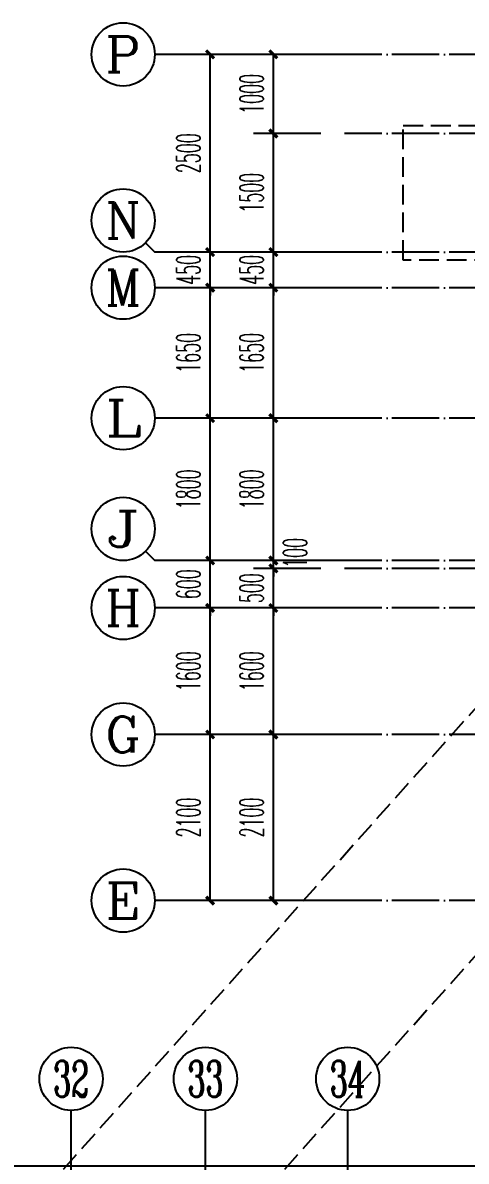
# Model space of a CAD drawing. Extents: x 27938 to 1507990, y 110129 to 923079.
# Drawn here: x 667895 to 673506, y 622791 to 637187 of the extents above; entities that cross this region are included whole.
import ezdxf
from ezdxf.enums import TextEntityAlignment as Align

# ---------------------------------------------------------------- set-up
doc = ezdxf.new("R2010")
doc.units = 0
doc.header["$LTSCALE"] = 1000
doc.header["$MEASUREMENT"] = 0
for name, pattern in [('#P_--_20B1_001_t3$0$DASH', [0.35, 0.25, -0.1]), ('__DASH', [0.35, 0.25, -0.1]), ('DOTE', [2.42, 2, -0.2, 0.02, -0.2])]:
    doc.linetypes.add(name, pattern=pattern)
for name, color, linetype in [('AXIS', 3, 'Continuous'), ('AXIS_TEXT', 7, 'Continuous'), ('DOTE', 1, 'Continuous'), ('STAIR', 2, 'Continuous')]:
    doc.layers.add(name, color=color, linetype=linetype)
doc.styles.add('_TCH_AXIS', font='COMPLEX', dxfattribs={"bigfont": 'GBCBIG'})
doc.styles.add('_TCH_DIM_T3', font='SIMPLEX.shx', dxfattribs={"width": 0.494118, "bigfont": 'GBCBIG.shx'})
doc.styles.add('COMPLEX', font='COMPLEX')
doc.dimstyles.new('_TCH_ARCH&&100', dxfattribs={"dimtxt": 297.5, "dimasz": 100, "dimexe": 250, "dimexo": 300, "dimgap": 126.25, "dimtad": 1, "dimdec": 0, "dimzin": 0, "dimdsep": 46, "dimtxsty": '_TCH_DIM_T3', "dimblk": 'ARCHTICK', "dimcen": 0.09, "dimclrt": 4, "dimazin": 2, "dimtfac": 1, "dimtdec": 0, "dimtix": 1, "dimtmove": 2, "dimatfit": 3, "dimfxl": 100, "dimtolj": 1, "dimtzin": 0, "dimarcsym": 0})

# ---------------------------------------------------------------- blocks, each defined once
blk = doc.blocks.new('_ArchTick')
at = {"color": 0, "linetype": 'ByBlock', "const_width": 0.4}
blk.add_lwpolyline([(-0.5, -0.5), (0.5, 0.5)], dxfattribs=at)
blk = doc.blocks.new('*D1324')
at = {"layer": 'AXIS', "color": 0, "lineweight": -2}
for p, q in [((-1044, -7700), (-2694, -7700)), ((-2444, -9800), (-2444, -7700)), ((-1044, -9800), (-2694, -9800))]:
    blk.add_line(p, q, dxfattribs=at)
at = {"layer": 'Defpoints', "color": 0}
for p in [(-2444, -7700), (-744, -7700), (-744, -9800)]:
    blk.add_point(p, dxfattribs=at)
at = {"layer": 'AXIS', "color": 0, "lineweight": -2, "xscale": 100, "yscale": 100, "zscale": 100}
for p, rotation in [((-2444, -7700), 90), ((-2444, -9800), 270)]:
    blk.add_blockref('_ArchTick', p, dxfattribs=dict(at, rotation=rotation))
at = {"layer": 'AXIS', "color": 4, "insert": (-2719, -8750), "char_height": 297.5, "attachment_point": 5, "rotation": 90, "style": '_TCH_DIM_T3'}
blk.add_mtext('\\A1;2100', dxfattribs=at)
blk = doc.blocks.new('*D1325')
at = {"layer": 'AXIS', "color": 0, "lineweight": -2}
for p, q in [((-1044, -6100), (-2694, -6100)), ((-2444, -7700), (-2444, -6100)), ((-1044, -7700), (-2694, -7700))]:
    blk.add_line(p, q, dxfattribs=at)
at = {"layer": 'Defpoints', "color": 0}
for p in [(-2444, -6100), (-744, -6100), (-744, -7700)]:
    blk.add_point(p, dxfattribs=at)
at = {"layer": 'AXIS', "color": 0, "lineweight": -2, "xscale": 100, "yscale": 100, "zscale": 100}
for p, rotation in [((-2444, -6100), 90), ((-2444, -7700), 270)]:
    blk.add_blockref('_ArchTick', p, dxfattribs=dict(at, rotation=rotation))
at = {"layer": 'AXIS', "color": 4, "insert": (-2719, -6900), "char_height": 297.5, "attachment_point": 5, "rotation": 90, "style": '_TCH_DIM_T3'}
blk.add_mtext('\\A1;1600', dxfattribs=at)
blk = doc.blocks.new('*D1326')
at = {"layer": 'AXIS', "color": 0, "lineweight": -2}
for p, q in [((-2444, -5500), (-2444, -5400)), ((-1044, -5500), (-2694, -5500)), ((-2444, -6100), (-2444, -5500)), ((-1044, -6100), (-2694, -6100)), ((-2444, -6100), (-2444, -6200))]:
    blk.add_line(p, q, dxfattribs=at)
at = {"layer": 'Defpoints', "color": 0}
for p in [(-2444, -5500), (-744, -5500), (-744, -6100)]:
    blk.add_point(p, dxfattribs=at)
at = {"layer": 'AXIS', "color": 0, "lineweight": -2, "xscale": 100, "yscale": 100, "zscale": 100}
for p, rotation in [((-2444, -5500), 270), ((-2444, -6100), 90)]:
    blk.add_blockref('_ArchTick', p, dxfattribs=dict(at, rotation=rotation))
at = {"layer": 'AXIS', "color": 4, "insert": (-2719, -5800), "char_height": 297.5, "attachment_point": 5, "rotation": 90, "style": '_TCH_DIM_T3'}
blk.add_mtext('\\A1;600', dxfattribs=at)
blk = doc.blocks.new('*D1327')
at = {"layer": 'AXIS', "color": 0, "lineweight": -2}
for p, q in [((-1044, -3700), (-2694, -3700)), ((-2444, -5500), (-2444, -3700)), ((-1044, -5500), (-2694, -5500))]:
    blk.add_line(p, q, dxfattribs=at)
at = {"layer": 'Defpoints', "color": 0}
for p in [(-2444, -3700), (-744, -3700), (-744, -5500)]:
    blk.add_point(p, dxfattribs=at)
at = {"layer": 'AXIS', "color": 0, "lineweight": -2, "xscale": 100, "yscale": 100, "zscale": 100}
for p, rotation in [((-2444, -3700), 90), ((-2444, -5500), 270)]:
    blk.add_blockref('_ArchTick', p, dxfattribs=dict(at, rotation=rotation))
at = {"layer": 'AXIS', "color": 4, "insert": (-2719, -4600), "char_height": 297.5, "attachment_point": 5, "rotation": 90, "style": '_TCH_DIM_T3'}
blk.add_mtext('\\A1;1800', dxfattribs=at)
blk = doc.blocks.new('*D1328')
at = {"layer": 'AXIS', "color": 0, "lineweight": -2}
for p, q in [((-1044, -2050), (-2694, -2050)), ((-2444, -3700), (-2444, -2050)), ((-1044, -3700), (-2694, -3700))]:
    blk.add_line(p, q, dxfattribs=at)
at = {"layer": 'Defpoints', "color": 0}
for p in [(-2444, -2050), (-744, -2050), (-744, -3700)]:
    blk.add_point(p, dxfattribs=at)
at = {"layer": 'AXIS', "color": 0, "lineweight": -2, "xscale": 100, "yscale": 100, "zscale": 100}
for p, rotation in [((-2444, -2050), 90), ((-2444, -3700), 270)]:
    blk.add_blockref('_ArchTick', p, dxfattribs=dict(at, rotation=rotation))
at = {"layer": 'AXIS', "color": 4, "insert": (-2719, -2875), "char_height": 297.5, "attachment_point": 5, "rotation": 90, "style": '_TCH_DIM_T3'}
blk.add_mtext('\\A1;1650', dxfattribs=at)
blk = doc.blocks.new('*D1329')
at = {"layer": 'AXIS', "color": 0, "lineweight": -2}
for p, q in [((-2444, -1600), (-2444, -1500)), ((-1044, -1600), (-2694, -1600)), ((-2444, -2050), (-2444, -1600)), ((-1044, -2050), (-2694, -2050)), ((-2444, -2050), (-2444, -2150))]:
    blk.add_line(p, q, dxfattribs=at)
at = {"layer": 'Defpoints', "color": 0}
for p in [(-2444, -1600), (-744, -1600), (-744, -2050)]:
    blk.add_point(p, dxfattribs=at)
at = {"layer": 'AXIS', "color": 0, "lineweight": -2, "xscale": 100, "yscale": 100, "zscale": 100}
for p, rotation in [((-2444, -1600), 270), ((-2444, -2050), 90)]:
    blk.add_blockref('_ArchTick', p, dxfattribs=dict(at, rotation=rotation))
at = {"layer": 'AXIS', "color": 4, "insert": (-2719, -1825), "char_height": 297.5, "attachment_point": 5, "rotation": 90, "style": '_TCH_DIM_T3'}
blk.add_mtext('\\A1;450', dxfattribs=at)
blk = doc.blocks.new('*D1330')
at = {"layer": 'AXIS', "color": 0, "lineweight": -2}
for p, q in [((-1044, 900), (-2694, 900)), ((-2444, -1600), (-2444, 900)), ((-1044, -1600), (-2694, -1600))]:
    blk.add_line(p, q, dxfattribs=at)
at = {"layer": 'Defpoints', "color": 0}
for p in [(-2444, 900), (-744, 900), (-744, -1600)]:
    blk.add_point(p, dxfattribs=at)
at = {"layer": 'AXIS', "color": 0, "lineweight": -2, "xscale": 100, "yscale": 100, "zscale": 100}
for p, rotation in [((-2444, 900), 90), ((-2444, -1600), 270)]:
    blk.add_blockref('_ArchTick', p, dxfattribs=dict(at, rotation=rotation))
at = {"layer": 'AXIS', "color": 4, "insert": (-2719, -350), "char_height": 297.5, "attachment_point": 5, "rotation": 90, "style": '_TCH_DIM_T3'}
blk.add_mtext('\\A1;2500', dxfattribs=at)
blk = doc.blocks.new('*D1331')
at = {"layer": 'AXIS', "color": 0, "lineweight": -2}
for p, q in [((-1044, -7700), (-1894, -7700)), ((-1644, -9800), (-1644, -7700)), ((-1044, -9800), (-1894, -9800))]:
    blk.add_line(p, q, dxfattribs=at)
at = {"layer": 'Defpoints', "color": 0}
for p in [(-1644, -7700), (-744, -7700), (-744, -9800)]:
    blk.add_point(p, dxfattribs=at)
at = {"layer": 'AXIS', "color": 0, "lineweight": -2, "xscale": 100, "yscale": 100, "zscale": 100}
for p, rotation in [((-1644, -7700), 90), ((-1644, -9800), 270)]:
    blk.add_blockref('_ArchTick', p, dxfattribs=dict(at, rotation=rotation))
at = {"layer": 'AXIS', "color": 4, "insert": (-1919, -8750), "char_height": 297.5, "attachment_point": 5, "rotation": 90, "style": '_TCH_DIM_T3'}
blk.add_mtext('\\A1;2100', dxfattribs=at)
blk = doc.blocks.new('*D1332')
at = {"layer": 'AXIS', "color": 0, "lineweight": -2}
for p, q in [((-1044, -6100), (-1894, -6100)), ((-1644, -7700), (-1644, -6100)), ((-1044, -7700), (-1894, -7700))]:
    blk.add_line(p, q, dxfattribs=at)
at = {"layer": 'Defpoints', "color": 0}
for p in [(-1644, -6100), (-744, -6100), (-744, -7700)]:
    blk.add_point(p, dxfattribs=at)
at = {"layer": 'AXIS', "color": 0, "lineweight": -2, "xscale": 100, "yscale": 100, "zscale": 100}
for p, rotation in [((-1644, -6100), 90), ((-1644, -7700), 270)]:
    blk.add_blockref('_ArchTick', p, dxfattribs=dict(at, rotation=rotation))
at = {"layer": 'AXIS', "color": 4, "insert": (-1919, -6900), "char_height": 297.5, "attachment_point": 5, "rotation": 90, "style": '_TCH_DIM_T3'}
blk.add_mtext('\\A1;1600', dxfattribs=at)
blk = doc.blocks.new('*D1333')
at = {"layer": 'AXIS', "color": 0, "lineweight": -2}
for p, q in [((-1044, -5600), (-1894, -5600)), ((-1644, -5600), (-1644, -5500)), ((-1644, -6100), (-1644, -5600)), ((-1044, -6100), (-1894, -6100)), ((-1644, -6100), (-1644, -6200))]:
    blk.add_line(p, q, dxfattribs=at)
at = {"layer": 'Defpoints', "color": 0}
for p in [(-1644, -5600), (-744, -5600), (-744, -6100)]:
    blk.add_point(p, dxfattribs=at)
at = {"layer": 'AXIS', "color": 0, "lineweight": -2, "xscale": 100, "yscale": 100, "zscale": 100}
for p, rotation in [((-1644, -5600), 270), ((-1644, -6100), 90)]:
    blk.add_blockref('_ArchTick', p, dxfattribs=dict(at, rotation=rotation))
at = {"layer": 'AXIS', "color": 4, "insert": (-1919, -5850), "char_height": 297.5, "attachment_point": 5, "rotation": 90, "style": '_TCH_DIM_T3'}
blk.add_mtext('\\A1;500', dxfattribs=at)
blk = doc.blocks.new('*D1334')
at = {"layer": 'AXIS', "color": 0, "lineweight": -2}
for p, q in [((-1644, -5500), (-1644, -5400)), ((-1044, -5500), (-1894, -5500)), ((-1044, -5600), (-1894, -5600)), ((-1644, -5600), (-1644, -5500)), ((-1644, -5600), (-1644, -5700))]:
    blk.add_line(p, q, dxfattribs=at)
at = {"layer": 'Defpoints', "color": 0}
for p in [(-1644, -5500), (-744, -5500), (-744, -5600)]:
    blk.add_point(p, dxfattribs=at)
at = {"layer": 'AXIS', "color": 0, "lineweight": -2, "xscale": 100, "yscale": 100, "zscale": 100}
for p, rotation in [((-1644, -5500), 270), ((-1644, -5600), 90)]:
    blk.add_blockref('_ArchTick', p, dxfattribs=dict(at, rotation=rotation))
at = {"layer": 'AXIS', "color": 4, "insert": (-1369, -5404), "char_height": 297.5, "attachment_point": 5, "rotation": 90, "style": '_TCH_DIM_T3'}
blk.add_mtext('\\A1;100', dxfattribs=at)
blk = doc.blocks.new('*D1335')
at = {"layer": 'AXIS', "color": 0, "lineweight": -2}
for p, q in [((-1044, -3700), (-1894, -3700)), ((-1644, -5500), (-1644, -3700)), ((-1044, -5500), (-1894, -5500))]:
    blk.add_line(p, q, dxfattribs=at)
at = {"layer": 'Defpoints', "color": 0}
for p in [(-1644, -3700), (-744, -3700), (-744, -5500)]:
    blk.add_point(p, dxfattribs=at)
at = {"layer": 'AXIS', "color": 0, "lineweight": -2, "xscale": 100, "yscale": 100, "zscale": 100}
for p, rotation in [((-1644, -3700), 90), ((-1644, -5500), 270)]:
    blk.add_blockref('_ArchTick', p, dxfattribs=dict(at, rotation=rotation))
at = {"layer": 'AXIS', "color": 4, "insert": (-1919, -4600), "char_height": 297.5, "attachment_point": 5, "rotation": 90, "style": '_TCH_DIM_T3'}
blk.add_mtext('\\A1;1800', dxfattribs=at)
blk = doc.blocks.new('*D1336')
at = {"layer": 'AXIS', "color": 0, "lineweight": -2}
for p, q in [((-1044, -2050), (-1894, -2050)), ((-1644, -3700), (-1644, -2050)), ((-1044, -3700), (-1894, -3700))]:
    blk.add_line(p, q, dxfattribs=at)
at = {"layer": 'Defpoints', "color": 0}
for p in [(-1644, -2050), (-744, -2050), (-744, -3700)]:
    blk.add_point(p, dxfattribs=at)
at = {"layer": 'AXIS', "color": 0, "lineweight": -2, "xscale": 100, "yscale": 100, "zscale": 100}
for p, rotation in [((-1644, -2050), 90), ((-1644, -3700), 270)]:
    blk.add_blockref('_ArchTick', p, dxfattribs=dict(at, rotation=rotation))
at = {"layer": 'AXIS', "color": 4, "insert": (-1919, -2875), "char_height": 297.5, "attachment_point": 5, "rotation": 90, "style": '_TCH_DIM_T3'}
blk.add_mtext('\\A1;1650', dxfattribs=at)
blk = doc.blocks.new('*D1337')
at = {"layer": 'AXIS', "color": 0, "lineweight": -2}
for p, q in [((-1644, -1600), (-1644, -1500)), ((-1044, -1600), (-1894, -1600)), ((-1644, -2050), (-1644, -1600)), ((-1044, -2050), (-1894, -2050)), ((-1644, -2050), (-1644, -2150))]:
    blk.add_line(p, q, dxfattribs=at)
at = {"layer": 'Defpoints', "color": 0}
for p in [(-1644, -1600), (-744, -1600), (-744, -2050)]:
    blk.add_point(p, dxfattribs=at)
at = {"layer": 'AXIS', "color": 0, "lineweight": -2, "xscale": 100, "yscale": 100, "zscale": 100}
for p, rotation in [((-1644, -1600), 270), ((-1644, -2050), 90)]:
    blk.add_blockref('_ArchTick', p, dxfattribs=dict(at, rotation=rotation))
at = {"layer": 'AXIS', "color": 4, "insert": (-1919, -1825), "char_height": 297.5, "attachment_point": 5, "rotation": 90, "style": '_TCH_DIM_T3'}
blk.add_mtext('\\A1;450', dxfattribs=at)
blk = doc.blocks.new('*D1338')
at = {"layer": 'AXIS', "color": 0, "lineweight": -2}
for p, q in [((-1044, -100), (-1894, -100)), ((-1644, -1600), (-1644, -100)), ((-1044, -1600), (-1894, -1600))]:
    blk.add_line(p, q, dxfattribs=at)
at = {"layer": 'Defpoints', "color": 0}
for p in [(-1644, -100), (-744, -100), (-744, -1600)]:
    blk.add_point(p, dxfattribs=at)
at = {"layer": 'AXIS', "color": 0, "lineweight": -2, "xscale": 100, "yscale": 100, "zscale": 100}
for p, rotation in [((-1644, -100), 90), ((-1644, -1600), 270)]:
    blk.add_blockref('_ArchTick', p, dxfattribs=dict(at, rotation=rotation))
at = {"layer": 'AXIS', "color": 4, "insert": (-1919, -850), "char_height": 297.5, "attachment_point": 5, "rotation": 90, "style": '_TCH_DIM_T3'}
blk.add_mtext('\\A1;1500', dxfattribs=at)
blk = doc.blocks.new('*D1339')
at = {"layer": 'AXIS', "color": 0, "lineweight": -2}
for p, q in [((-1044, 900), (-1894, 900)), ((-1644, -100), (-1644, 900)), ((-1044, -100), (-1894, -100))]:
    blk.add_line(p, q, dxfattribs=at)
at = {"layer": 'Defpoints', "color": 0}
for p in [(-1644, 900), (-744, 900), (-744, -100)]:
    blk.add_point(p, dxfattribs=at)
at = {"layer": 'AXIS', "color": 0, "lineweight": -2, "xscale": 100, "yscale": 100, "zscale": 100}
for p, rotation in [((-1644, 900), 90), ((-1644, -100), 270)]:
    blk.add_blockref('_ArchTick', p, dxfattribs=dict(at, rotation=rotation))
at = {"layer": 'AXIS', "color": 4, "insert": (-1919, 400), "char_height": 297.5, "attachment_point": 5, "rotation": 90, "style": '_TCH_DIM_T3'}
blk.add_mtext('\\A1;1000', dxfattribs=at)
blk = doc.blocks.new('_AXISO')
blk.add_circle((0, 0), 0.5)
at = {"layer": 'AXIS_TEXT', "style": 'COMPLEX', "width": 1.041667}
blk.add_attdef('A', text='', height=0.56, dxfattribs=at).set_placement((-0.25, -0.28), (0.25, -0.28), align=Align.FIT)
blk = doc.blocks.new('*D1607')
at = {"layer": 'AXIS', "color": 0, "lineweight": -2}
for p, q in [((626606, 619733), (626606, 622983)), ((676806, 619733), (676806, 622983)), ((626606, 622733), (676806, 622733))]:
    blk.add_line(p, q, dxfattribs=at)
at = {"layer": 'Defpoints', "color": 0}
for p in [(676806, 622733), (626606, 619433), (676806, 619433)]:
    blk.add_point(p, dxfattribs=at)
at = {"layer": 'AXIS', "color": 0, "lineweight": -2, "xscale": 100, "yscale": 100, "zscale": 100, "rotation": 180}
blk.add_blockref('_ArchTick', (626606, 622733), dxfattribs=at)
at = {"layer": 'AXIS', "color": 0, "lineweight": -2, "xscale": 100, "yscale": 100, "zscale": 100}
blk.add_blockref('_ArchTick', (676806, 622733), dxfattribs=at)
at = {"layer": 'AXIS', "color": 4, "insert": (651706, 623008), "char_height": 297.5, "attachment_point": 5, "style": '_TCH_DIM_T3'}
blk.add_mtext('\\A1;50200', dxfattribs=at)
blk = doc.blocks.new('A$C18F32B8A')
at = {"layer": 'AXIS', "color": 0}
for p, q in [((-743.8, 899.8), (-3143.8, 899.8)), ((-3261, -1483.1), (-3143.8, -1600.2)), ((-743.8, -1600.2), (-3143.8, -1600.2)), ((-743.8, -2050.2), (-3143.8, -2050.2)), ((-743.8, -3700.2), (-3143.8, -3700.2)), ((-3261, -5383.1), (-3143.8, -5500.2)), ((-743.8, -5500.2), (-3143.8, -5500.2)), ((-743.8, -6100.2), (-3143.8, -6100.2)), ((-743.8, -7700.2), (-3143.8, -7700.2)), ((-743.8, -9800.2), (-3143.8, -9800.2))]:
    blk.add_line(p, q, dxfattribs=at)
at = {"layer": 'DOTE', "color": 0, "linetype": 'DOTE', "ltscale": 0.3}
for p, q in [((10619.7, 899.8), (-743.8, 899.8)), ((10619.7, -100.2), (-743.8, -100.2)), ((10619.7, -1600.2), (-743.8, -1600.2)), ((10619.7, -2050.2), (-743.8, -2050.2)), ((10619.7, -3700.2), (-743.8, -3700.2)), ((10619.7, -5500.2), (-743.8, -5500.2)), ((10619.7, -5600.2), (-743.8, -5600.2)), ((10619.7, -6100.2), (-743.8, -6100.2)), ((10619.7, -7700.2), (-743.8, -7700.2)), ((10619.7, -9800.2), (-743.8, -9800.2))]:
    blk.add_line(p, q, dxfattribs=at)
at = {"layer": 'STAIR', "color": 0, "linetype": '#P_--_20B1_001_t3$0$DASH'}
blk.add_lwpolyline([(1500, -1700), (0, -1700), (0, 0), (1500, 0)], close=True, dxfattribs=at)
at = {"layer": 'AXIS', "color": 0}
ref = blk.add_blockref('_AXISO', (-3543.8, 899.8), dxfattribs=dict(at, xscale=800, yscale=800, zscale=800))
ref.add_attrib('A', 'P', dxfattribs={"layer": 'AXIS_TEXT', "color": 0, "ltscale": 0.5, "height": 452.5, "style": '_TCH_AXIS', "width": 1.235294}).set_placement((-3770.1, 673.5), (-3317.6, 673.5), align=Align.FIT)
ref = blk.add_blockref('_AXISO', (-3543.8, -1200.2), dxfattribs=dict(at, xscale=800, yscale=800, zscale=800))
ref.add_attrib('A', 'N', dxfattribs={"layer": 'AXIS_TEXT', "color": 0, "ltscale": 0.5, "height": 452.5, "style": '_TCH_AXIS', "width": 1.105263}).set_placement((-3770.1, -1426.5), (-3317.6, -1426.5), align=Align.FIT)
ref = blk.add_blockref('_AXISO', (-3543.8, -2050.2), dxfattribs=dict(at, xscale=800, yscale=800, zscale=800))
ref.add_attrib('A', 'M', dxfattribs={"layer": 'AXIS_TEXT', "color": 0, "ltscale": 0.5, "height": 452.5, "style": '_TCH_AXIS'}).set_placement((-3770.1, -2276.5), (-3317.6, -2276.5), align=Align.FIT)
ref = blk.add_blockref('_AXISO', (-3543.8, -3700.2), dxfattribs=dict(at, xscale=800, yscale=800, zscale=800))
ref.add_attrib('A', 'L', dxfattribs={"layer": 'AXIS_TEXT', "color": 0, "ltscale": 0.5, "height": 452.5, "style": '_TCH_AXIS', "width": 1.4}).set_placement((-3770.1, -3926.5), (-3317.6, -3926.5), align=Align.FIT)
ref = blk.add_blockref('_AXISO', (-3543.8, -5100.2), dxfattribs=dict(at, xscale=800, yscale=800, zscale=800))
ref.add_attrib('A', 'J', dxfattribs={"layer": 'AXIS_TEXT', "color": 0, "ltscale": 0.5, "height": 452.5, "style": '_TCH_AXIS', "width": 1.909091}).set_placement((-3770.1, -5326.5), (-3317.6, -5326.5), align=Align.FIT)
ref = blk.add_blockref('_AXISO', (-3543.8, -6100.2), dxfattribs=dict(at, xscale=800, yscale=800, zscale=800))
ref.add_attrib('A', 'H', dxfattribs={"layer": 'AXIS_TEXT', "color": 0, "ltscale": 0.5, "height": 452.5, "style": '_TCH_AXIS', "width": 1.05}).set_placement((-3770.1, -6326.5), (-3317.6, -6326.5), align=Align.FIT)
ref = blk.add_blockref('_AXISO', (-3543.8, -7700.2), dxfattribs=dict(at, xscale=800, yscale=800, zscale=800))
ref.add_attrib('A', 'G', dxfattribs={"layer": 'AXIS_TEXT', "color": 0, "ltscale": 0.5, "height": 452.5, "style": '_TCH_AXIS', "width": 1.166667}).set_placement((-3770.1, -7926.5), (-3317.6, -7926.5), align=Align.FIT)
ref = blk.add_blockref('_AXISO', (-3543.8, -9800.2), dxfattribs=dict(at, xscale=800, yscale=800, zscale=800))
ref.add_attrib('A', 'E', dxfattribs={"layer": 'AXIS_TEXT', "color": 0, "ltscale": 0.5, "height": 452.5, "style": '_TCH_AXIS', "width": 1.3125}).set_placement((-3770.1, -10026.5), (-3317.6, -10026.5), align=Align.FIT)
for p1, p2, distance, picture, middle in [((-743.8, -1600.2), (-743.8, 899.8), 1700, '*D1330', (-2718.8, -350.2)), ((-743.8, -100.2), (-743.8, 899.8), 900, '*D1339', (-1918.8, 399.8)), ((-743.8, -1600.2), (-743.8, -100.2), 900, '*D1338', (-1918.8, -850.2)), ((-743.8, -2050.2), (-743.8, -1600.2), 1700, '*D1329', (-2718.8, -1825.2)), ((-743.8, -2050.2), (-743.8, -1600.2), 900, '*D1337', (-1918.8, -1825.2)), ((-743.8, -3700.2), (-743.8, -2050.2), 1700, '*D1328', (-2718.8, -2875.2)), ((-743.8, -3700.2), (-743.8, -2050.2), 900, '*D1336', (-1918.8, -2875.2)), ((-743.8, -5500.2), (-743.8, -3700.2), 1700, '*D1327', (-2718.8, -4600.2)), ((-743.8, -5500.2), (-743.8, -3700.2), 900, '*D1335', (-1918.8, -4600.2)), ((-743.8, -6100.2), (-743.8, -5500.2), 1700, '*D1326', (-2718.8, -5800.2)), ((-743.8, -6100.2), (-743.8, -5600.2), 900, '*D1333', (-1918.8, -5850.2)), ((-743.8, -7700.2), (-743.8, -6100.2), 1700, '*D1325', (-2718.8, -6900.2)), ((-743.8, -7700.2), (-743.8, -6100.2), 900, '*D1332', (-1918.8, -6900.2)), ((-743.8, -9800.2), (-743.8, -7700.2), 1700, '*D1324', (-2718.8, -8750.2)), ((-743.8, -9800.2), (-743.8, -7700.2), 900, '*D1331', (-1918.8, -8750.2))]:
    dim = blk.add_aligned_dim(p1=p1, p2=p2, distance=distance, dimstyle='_TCH_ARCH&&100', dxfattribs=at)
    dim.commit()
    dim.dimension.update_dxf_attribs({"geometry": picture, "text_midpoint": middle})
dim = blk.add_linear_dim(base=(-1643.8, -5500.2), p1=(-743.8, -5600.2), p2=(-743.8, -5500.2), angle=90, dimstyle='_TCH_ARCH&&100', dxfattribs=at)
dim.commit()
dim.dimension.update_dxf_attribs({"geometry": '*D1334', "text_midpoint": (-1368.8, -5403.5), "dimtype": 129})

msp = doc.modelspace()

# ---------------------------------------------------------------- linework, layer by layer
at = {"color": 8, "linetype": '__DASH'}
for p, q in [((662806.5, 616432.6), (680129.2, 635786.6)), ((665606.5, 616432.6), (682929.2, 635786.6))]:
    msp.add_line(p, q, dxfattribs=at)
at = {"layer": 'AXIS', "color": 8}
for p, q in [((668506.3, 619432.6), (668506.3, 623432.6)), ((670206.3, 619432.6), (670206.3, 623432.6)), ((672006.3, 619432.6), (672006.3, 623432.6))]:
    msp.add_line(p, q, dxfattribs=at)

# ---------------------------------------------------------------- block references
at = {"color": 8}
msp.add_blockref('A$C18F32B8A', (672709.4, 635886.8), dxfattribs=at)
at = {"layer": 'AXIS', "color": 8}
ref = msp.add_blockref('_AXISO', (668506.3, 623832.6), dxfattribs=dict(at, xscale=800, yscale=800, zscale=800))
ref.add_attrib('A', '32', dxfattribs={"layer": 'AXIS_TEXT', "color": 8, "ltscale": 0.5, "height": 452.55, "style": '_TCH_AXIS', "width": 0.636364}).set_placement((668280.1, 623606.3), (668732.6, 623606.3), align=Align.FIT)
ref = msp.add_blockref('_AXISO', (670206.3, 623832.6), dxfattribs=dict(at, xscale=800, yscale=800, zscale=800))
ref.add_attrib('A', '33', dxfattribs={"layer": 'AXIS_TEXT', "color": 8, "ltscale": 0.5, "height": 452.55, "style": '_TCH_AXIS', "width": 0.636364}).set_placement((669980.1, 623606.3), (670432.6, 623606.3), align=Align.FIT)
ref = msp.add_blockref('_AXISO', (672006.3, 623832.6), dxfattribs=dict(at, xscale=800, yscale=800, zscale=800))
ref.add_attrib('A', '34', dxfattribs={"layer": 'AXIS_TEXT', "color": 8, "ltscale": 0.5, "height": 452.55, "style": '_TCH_AXIS', "width": 0.6}).set_placement((671780.1, 623606.3), (672232.6, 623606.3), align=Align.FIT)

# ---------------------------------------------------------------- dimensions: what is measured, and where the dimension line sits
dim = msp.add_aligned_dim(p1=(626606.3, 619432.6), p2=(676806.3, 619432.6), distance=3300, dimstyle='_TCH_ARCH&&100', dxfattribs=at)
dim.commit()
dim.dimension.update_dxf_attribs({"geometry": '*D1607', "text_midpoint": (651706.3, 623007.6)})

doc.saveas('drawing.dxf')
